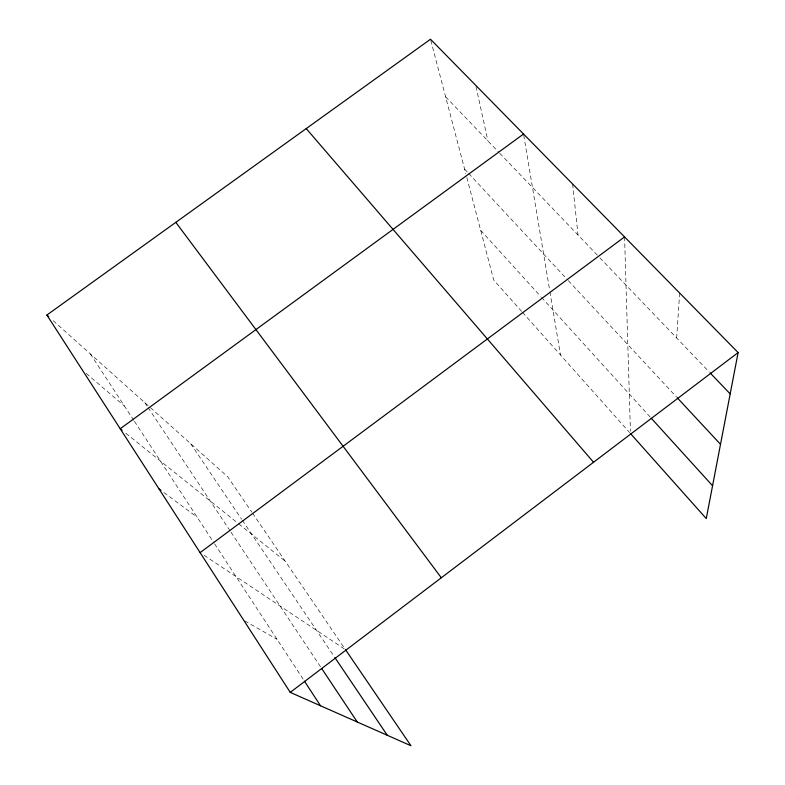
<?xml version="1.0" encoding="UTF-8"?>
<svg xmlns="http://www.w3.org/2000/svg" width="785" height="785" viewBox="0 0 785 785"><rect width="100%" height="100%" fill="white"/><g stroke="black" fill="none" stroke-linecap="round" stroke-linejoin="round"><path stroke-width="0.59" stroke-dasharray="3.92 2.94" d="M676.66 338.001L679.633 293.001M244.822 620.925L277.085 639.353M204.1 555.289L344.566 649.067M163.898 492.519L197.202 517.256M125.826 433.251L237.727 523.055M238.669 523.811L285.22 561.177M86.242 373.454L124.462 406.061M53.223 320.712L227.778 476.868L251.818 512.144M445.605 96.761L498.858 152.359M499.702 153.242L599.073 256.989M599.917 257.873L709.277 372.051M464.592 169.079L467.88 172.612M468.704 173.495L567.457 279.705M568.281 280.588L676.356 396.817M480.685 230.339L540.669 296.416M541.483 297.319L650.471 417.365M521.691 311.449L493.745 280.088L466.104 174.81M522.486 312.342L629.678 432.643M252.505 513.154L344.86 648.724M190.657 443.662L241.643 519.278M242.329 520.278L334.184 656.515M144.774 402.607L147.433 406.61M148.1 407.611L230.29 531.151M230.957 532.152L321.085 667.603M90.353 353.927L133.774 420.299M134.441 421.319L213.942 542.837M214.609 543.858L303.824 680.222M430.808 40.428L465.799 173.662M475.995 86.507L487.927 140.957M523.742 135.206L549.736 290.636M549.932 291.843L560.5 354.997M572.618 184.004L578.025 235.019M624.566 236.913L630.424 431.2"/><path stroke-width="1.18" d="M345.547 649.735L410.967 745.75L290.244 692.38L46.884 315.04L430.494 39.25L738.116 352.573L706.264 518.591L630.492 433.555M290.244 692.38L738.116 352.573M200.116 552.63L624.566 236.913M523.546 134.019L120.223 428.757L122.097 430.249M159.002 488.878L160.964 490.331M46.884 315.04L48.699 316.659M710.121 372.924L730.187 393.884M677.18 397.71L720.512 444.31M651.285 418.258L712.564 485.758M306.228 128.583L593.548 462.257M175.82 222.341L441.307 577.76M334.861 657.516L387.299 735.29M321.752 668.614L357.283 722.014M304.492 681.252L320.535 705.774"/></g></svg>
